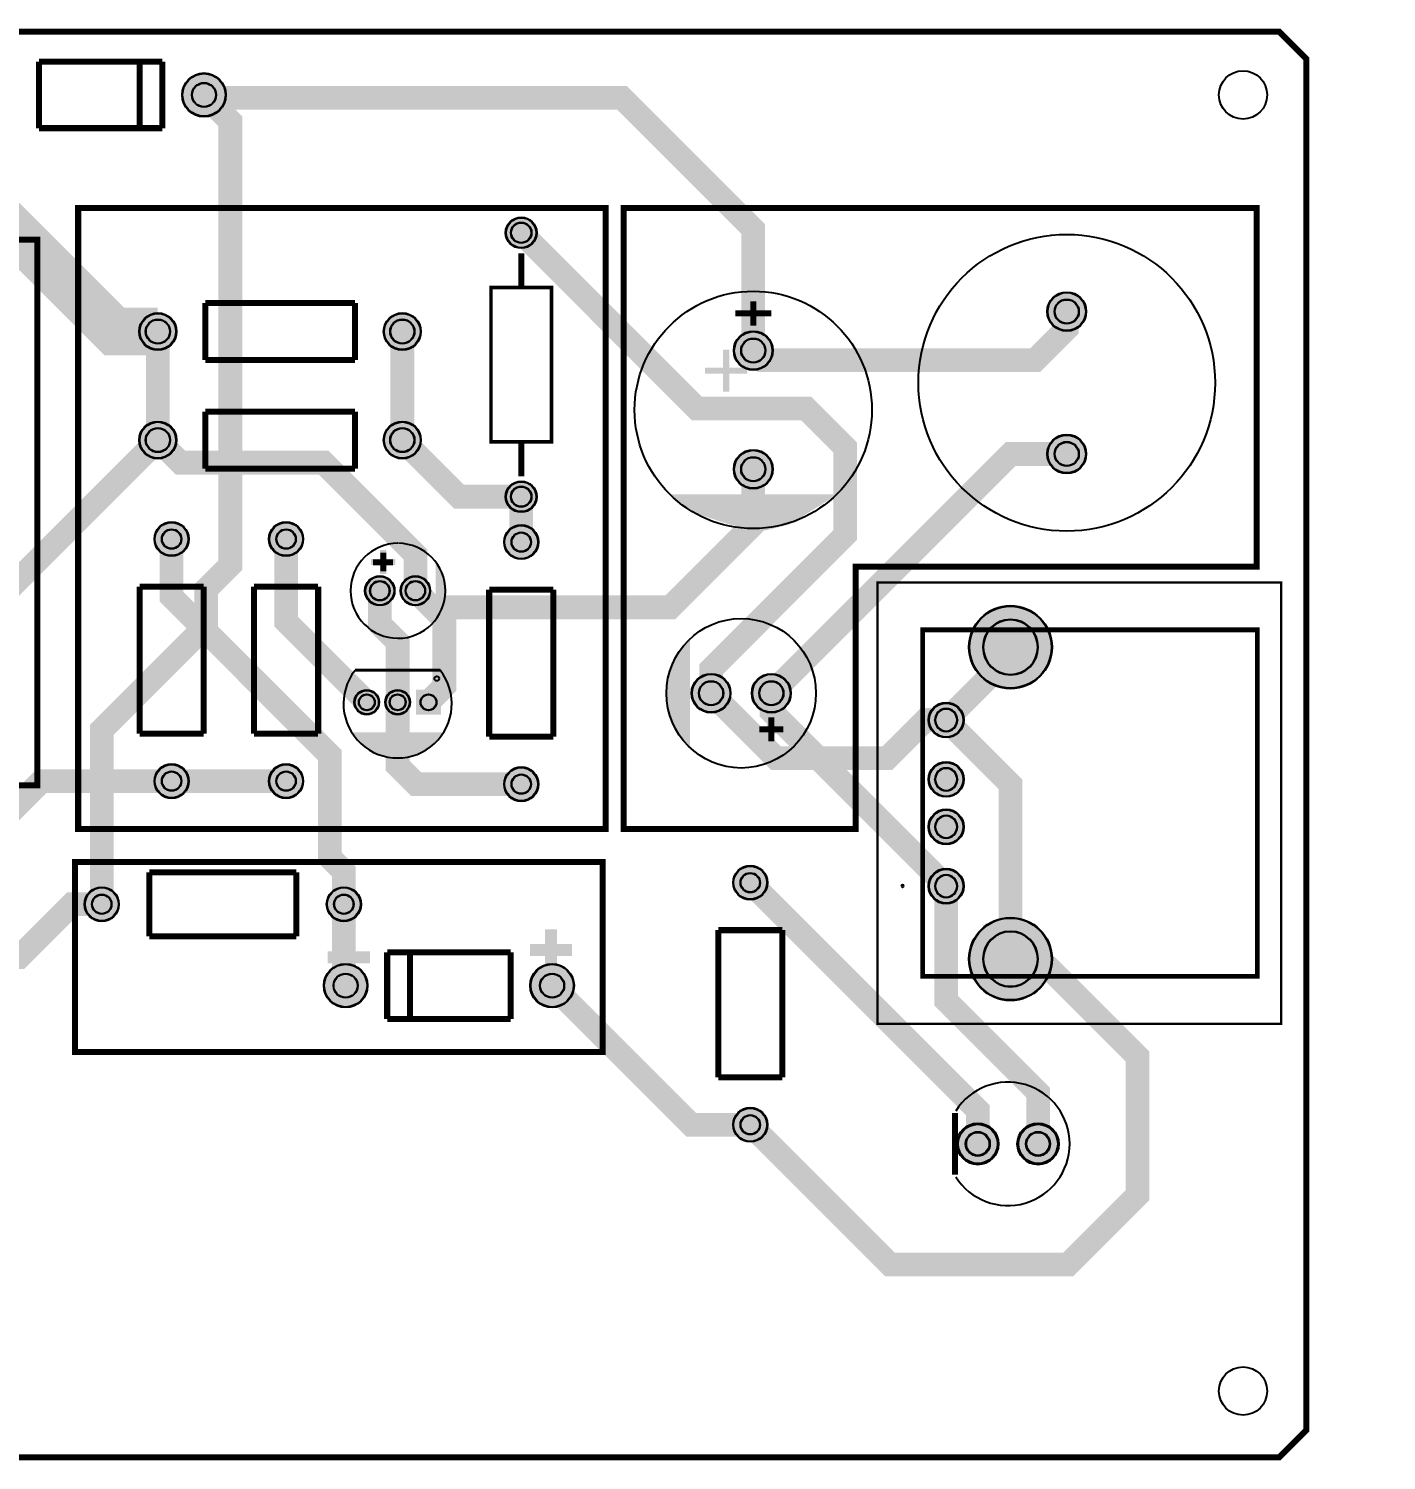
# Model space of a CAD drawing. Header units: millimetres. Extents: x -64 to 62, y -21 to 39.
# Drawn here: x 4.3 to 61.5, y -21.2 to 39.1 of the extents above; entities that cross this region are included whole.
import ezdxf

# ---------------------------------------------------------------- set-up
doc = ezdxf.new("R2010")
doc.units = ezdxf.units.MM
for name, color, linetype, true_color in [('BoardOutLine', 7, 'Continuous', 0xff00ff), ('BottomLayer', 7, 'Continuous', 0x0000ff), ('BottomSolderMaskLayer', 7, 'Continuous', 0xaa00ff), ('Document', 7, 'Continuous', 0xffffff), ('Multi-Layer', 7, 'Continuous', 0xc0c0c0), ('TopLayer', 7, 'Continuous', 0xff0000), ('TopSilkLayer', 7, 'Continuous', 0xffcc00), ('TopSolderMaskLayer', 7, 'Continuous', 0x800080)]:
    doc.layers.add(name, color=color, linetype=linetype, true_color=true_color)

msp = doc.modelspace()

# ---------------------------------------------------------------- hatches: boundary and pattern name
at = {"layer": 'BottomSolderMaskLayer'}
for points in [[(10.791, 36.322, 1), (12.641, 36.322, 1)], [(24.427, 30.516, 1), (25.738, 30.516, 1)], [(47.244, 27.194, 1), (48.895, 27.194, 1)], [(8.985, 26.353, 1), (10.56, 26.353, 1)], [(19.285, 26.353, 1), (20.86, 26.353, 1)], [(34.037, 25.55, 1), (35.687, 25.55, 1)], [(8.985, 21.781, 1), (10.56, 21.781, 1)], [(19.285, 21.781, 1), (20.86, 21.781, 1)], [(47.244, 21.194, 1), (48.895, 21.194, 1)], [(34.037, 20.55, 1), (35.687, 20.55, 1)], [(24.427, 19.395, 1), (25.738, 19.395, 1)], [(9.625, 17.61, 1), (11.076, 17.61, 1)], [(14.451, 17.61, 1), (15.902, 17.61, 1)], [(24.357, 17.483, 1), (25.808, 17.483, 1)], [(18.5, 15.431, 1), (19.751, 15.431, 1)], [(20, 15.431, 1), (21.251, 15.431, 1)], [(43.949, 13.055, 1), (47.45, 13.055, 1)], [(32.258, 11.113, 1), (33.909, 11.113, 1)], [(34.798, 11.113, 1), (36.449, 11.113, 1)], [(18.051, 10.732, 1), (19.101, 10.732, 1)], [(19.351, 10.732, 1), (20.401, 10.732, 1)], [(21.701, 10.207), (20.651, 10.207), (20.651, 11.257), (21.701, 11.257)], [(42.249, 9.985, 1), (43.731, 9.985, 1)], [(9.625, 7.409, 1), (11.076, 7.409, 1)], [(14.451, 7.409, 1), (15.902, 7.409, 1)], [(24.357, 7.282, 1), (25.808, 7.282, 1)], [(42.249, 7.484, 1), (43.731, 7.484, 1)], [(42.249, 5.484, 1), (43.731, 5.484, 1)], [(34.009, 3.132, 1), (35.46, 3.132, 1)], [(42.249, 2.985, 1), (43.731, 2.985, 1)], [(6.684, 2.223, 1), (8.135, 2.223, 1)], [(16.884, 2.223, 1), (18.335, 2.223, 1)], [(43.949, -0.086, 1), (47.45, -0.086, 1)], [(16.759, -1.207, 1), (18.61, -1.207, 1)], [(25.459, -1.207, 1), (27.31, -1.207, 1)], [(34.009, -7.069, 1), (35.46, -7.069, 1)], [(43.447, -7.874, 1), (45.199, -7.874, 1)], [(45.987, -7.874, 1), (47.739, -7.874, 1)]]:
    msp.add_hatch(color=256, dxfattribs=at).paths.add_polyline_path(points)
at = {"layer": 'Document'}
for points in [[(33.846, 25.591), (33.846, 23.813), (33.592, 23.813), (33.592, 25.591)], [(34.1, 24.829), (32.83, 24.829), (32.83, 24.575), (34.608, 24.575), (34.608, 24.829)], [(19.139, 16.133), (19.139, 16.514), (19.139, 17.149), (19.393, 17.149), (19.393, 16.133)], [(18.758, 16.768), (19.139, 16.768), (19.774, 16.768), (19.774, 16.514), (18.758, 16.514)], [(21.527, 16.447), (21.564, 16.408), (21.599, 16.367), (21.633, 16.326), (21.665, 16.283), (21.696, 16.238), (21.724, 16.193), (21.751, 16.146), (21.775, 16.098), (21.798, 16.049), (21.819, 16), (21.837, 15.949), (21.853, 15.898), (21.868, 15.846), (21.88, 15.794), (21.89, 15.741), (21.898, 15.688), (21.903, 15.634), (21.906, 15.58), (21.908, 15.527), (21.908, 15.304), (21.908, 15.207), (21.906, 15.154), (21.903, 15.1), (21.898, 15.046), (21.89, 14.993), (21.88, 14.94), (21.868, 14.888), (21.853, 14.836), (21.837, 14.785), (21.819, 14.734), (21.798, 14.685), (21.775, 14.636), (21.751, 14.588), (21.724, 14.541), (21.696, 14.496), (21.665, 14.451), (21.633, 14.408), (21.599, 14.367), (21.564, 14.326), (21.527, 14.288)], [(35.735, 10.361), (35.735, 8.861), (35.435, 8.861), (35.435, 10.361)], [(36.354, 9.413), (34.854, 9.413), (34.854, 9.713), (36.354, 9.713)], [(19.876, 8.319), (19.804, 8.325), (19.733, 8.334), (19.661, 8.345), (19.591, 8.358), (19.52, 8.373), (19.45, 8.39), (19.381, 8.409), (19.312, 8.43), (19.244, 8.453), (19.177, 8.478), (19.11, 8.505), (19.044, 8.533), (18.979, 8.564), (18.915, 8.596), (18.851, 8.631), (18.789, 8.667), (18.728, 8.705), (18.668, 8.744), (18.609, 8.786), (18.551, 8.829), (18.495, 8.873), (18.44, 8.92), (18.386, 8.967), (18.334, 9.017), (18.283, 9.068), (18.234, 9.12), (18.186, 9.174), (18.139, 9.229), (18.095, 9.285), (18.052, 9.343), (18.01, 9.402), (17.971, 9.462), (21.781, 9.462), (21.741, 9.402), (21.699, 9.343), (21.656, 9.285), (21.612, 9.229), (21.565, 9.174), (21.517, 9.12), (21.468, 9.068), (21.417, 9.017), (21.365, 8.967), (21.311, 8.92), (21.256, 8.873), (21.2, 8.829), (21.142, 8.786), (21.083, 8.744), (21.023, 8.705), (20.962, 8.667), (20.9, 8.631), (20.837, 8.596), (20.772, 8.564), (20.707, 8.533), (20.641, 8.505), (20.575, 8.478), (20.507, 8.453), (20.439, 8.43), (20.37, 8.409), (20.301, 8.39), (20.231, 8.373), (20.16, 8.358), (20.09, 8.345), (20.019, 8.334), (19.947, 8.325), (19.876, 8.319)], [(26.08, -0.614), (26.08, 1.164), (26.588, 1.164), (26.588, -0.614)], [(16.932, 0.245), (18.71, 0.245), (18.71, -0.263), (16.932, -0.263)], [(25.449, 0.553), (27.227, 0.553), (27.227, 0.045), (25.449, 0.045)]]:
    msp.add_hatch(color=256, dxfattribs=at).paths.add_polyline_path(points)
at = {"layer": 'Multi-Layer'}
for points in [[(10.816, 36.322, 1), (12.616, 36.322, 1)], [(24.453, 30.516, 1), (25.713, 30.516, 1)], [(47.27, 27.194, 1), (48.87, 27.194, 1)], [(9.01, 26.353, 1), (10.534, 26.353, 1)], [(19.311, 26.353, 1), (20.835, 26.353, 1)], [(34.062, 25.55, 1), (35.662, 25.55, 1)], [(9.01, 21.781, 1), (10.534, 21.781, 1)], [(19.311, 21.781, 1), (20.835, 21.781, 1)], [(47.27, 21.194, 1), (48.87, 21.194, 1)], [(34.062, 20.55, 1), (35.662, 20.55, 1)], [(24.453, 19.395, 1), (25.713, 19.395, 1)], [(9.651, 17.61, 1), (11.051, 17.61, 1)], [(14.477, 17.61, 1), (15.877, 17.61, 1)], [(24.383, 17.483, 1), (25.783, 17.483, 1)], [(18.525, 15.431, 1), (19.725, 15.431, 1)], [(20.026, 15.431, 1), (21.226, 15.431, 1)], [(43.974, 13.055, 1), (47.425, 13.055, 1)], [(32.284, 11.113, 1), (33.884, 11.113, 1)], [(34.824, 11.113, 1), (36.424, 11.113, 1)], [(18.076, 10.732, 1), (19.076, 10.732, 1)], [(19.376, 10.732, 1), (20.376, 10.732, 1)], [(21.676, 10.232), (20.676, 10.232), (20.676, 11.232), (21.676, 11.232)], [(42.274, 9.985, 1), (43.705, 9.985, 1)], [(9.651, 7.409, 1), (11.051, 7.409, 1)], [(14.477, 7.409, 1), (15.877, 7.409, 1)], [(24.383, 7.282, 1), (25.783, 7.282, 1)], [(42.274, 7.484, 1), (43.705, 7.484, 1)], [(42.274, 5.484, 1), (43.705, 5.484, 1)], [(34.035, 3.132, 1), (35.435, 3.132, 1)], [(42.274, 2.985, 1), (43.705, 2.985, 1)], [(6.709, 2.223, 1), (8.109, 2.223, 1)], [(16.91, 2.223, 1), (18.31, 2.223, 1)], [(43.974, -0.086, 1), (47.425, -0.086, 1)], [(16.785, -1.207, 1), (18.585, -1.207, 1)], [(25.485, -1.207, 1), (27.285, -1.207, 1)], [(34.035, -7.069, 1), (35.435, -7.069, 1)], [(43.498, -7.874, 1), (45.149, -7.874, 1)], [(46.038, -7.874, 1), (47.689, -7.874, 1)]]:
    msp.add_hatch(color=256, dxfattribs=at).paths.add_polyline_path(points)
at = {"layer": 'TopSilkLayer'}
for points in [[(38.418, 19.495), (31.306, 19.495), (32.322, 18.733), (33.846, 18.225), (35.37, 17.971), (36.386, 18.225)], [(21.475, 14.231), (21.515, 14.277), (21.554, 14.324), (21.591, 14.373), (21.626, 14.423), (21.659, 14.474), (21.691, 14.527), (21.721, 14.58), (21.749, 14.634), (21.775, 14.69), (21.799, 14.746), (21.821, 14.802), (21.842, 14.86), (21.86, 14.918), (21.877, 14.977), (21.891, 15.037), (21.903, 15.096), (21.914, 15.157), (21.922, 15.217), (21.928, 15.278), (21.932, 15.339), (21.934, 15.4), (21.934, 15.461), (21.932, 15.522), (21.928, 15.583), (21.922, 15.644), (21.914, 15.704), (21.903, 15.765), (21.891, 15.825), (21.877, 15.884), (21.86, 15.943), (21.842, 16.001), (21.821, 16.059), (21.799, 16.116), (21.775, 16.172), (21.749, 16.227), (21.721, 16.281), (21.691, 16.335), (21.659, 16.387), (21.626, 16.438), (21.591, 16.488), (21.554, 16.537), (21.516, 16.584), (21.476, 16.631)], [(32.195, 8.827), (32.136, 8.88), (32.08, 8.936), (32.024, 8.993), (31.971, 9.051), (31.918, 9.11), (31.868, 9.171), (31.818, 9.233), (31.771, 9.297), (31.725, 9.361), (31.681, 9.427), (31.638, 9.494), (31.597, 9.562), (31.558, 9.631), (31.521, 9.701), (31.486, 9.772), (31.452, 9.844), (31.42, 9.916), (31.391, 9.99), (31.363, 10.064), (31.337, 10.139), (31.312, 10.214), (31.29, 10.29), (31.27, 10.367), (31.252, 10.444), (31.236, 10.522), (31.222, 10.6), (31.209, 10.678), (31.199, 10.757), (31.191, 10.835), (31.185, 10.915), (31.181, 10.994), (31.179, 11.073), (31.179, 11.152), (31.181, 11.231), (31.185, 11.311), (31.191, 11.39), (31.199, 11.468), (31.209, 11.547), (31.222, 11.625), (31.236, 11.703), (31.252, 11.781), (31.27, 11.858), (31.29, 11.935), (31.312, 12.011), (31.337, 12.086), (31.363, 12.161), (31.391, 12.235), (31.42, 12.309), (31.452, 12.381), (31.486, 12.453), (31.521, 12.524), (31.558, 12.594), (31.597, 12.663), (31.638, 12.731), (31.681, 12.798), (31.725, 12.864), (31.771, 12.928), (31.818, 12.992), (31.868, 13.054), (31.918, 13.115), (31.971, 13.174), (32.024, 13.233), (32.08, 13.289), (32.136, 13.345), (32.195, 13.399)]]:
    msp.add_hatch(color=256, dxfattribs=at).paths.add_polyline_path(points)
at = {"layer": 'TopSolderMaskLayer'}
for points in [[(10.791, 36.322, 1), (12.641, 36.322, 1)], [(24.427, 30.516, 1), (25.738, 30.516, 1)], [(47.244, 27.194, 1), (48.895, 27.194, 1)], [(8.985, 26.353, 1), (10.56, 26.353, 1)], [(19.285, 26.353, 1), (20.86, 26.353, 1)], [(34.037, 25.55, 1), (35.687, 25.55, 1)], [(8.985, 21.781, 1), (10.56, 21.781, 1)], [(19.285, 21.781, 1), (20.86, 21.781, 1)], [(47.244, 21.194, 1), (48.895, 21.194, 1)], [(34.037, 20.55, 1), (35.687, 20.55, 1)], [(24.427, 19.395, 1), (25.738, 19.395, 1)], [(9.625, 17.61, 1), (11.076, 17.61, 1)], [(14.451, 17.61, 1), (15.902, 17.61, 1)], [(24.357, 17.483, 1), (25.808, 17.483, 1)], [(18.5, 15.431, 1), (19.751, 15.431, 1)], [(20, 15.431, 1), (21.251, 15.431, 1)], [(43.949, 13.055, 1), (47.45, 13.055, 1)], [(32.258, 11.113, 1), (33.909, 11.113, 1)], [(34.798, 11.113, 1), (36.449, 11.113, 1)], [(18.051, 10.732, 1), (19.101, 10.732, 1)], [(19.351, 10.732, 1), (20.401, 10.732, 1)], [(21.701, 10.207), (20.651, 10.207), (20.651, 11.257), (21.701, 11.257)], [(42.249, 9.985, 1), (43.731, 9.985, 1)], [(9.625, 7.409, 1), (11.076, 7.409, 1)], [(14.451, 7.409, 1), (15.902, 7.409, 1)], [(24.357, 7.282, 1), (25.808, 7.282, 1)], [(42.249, 7.484, 1), (43.731, 7.484, 1)], [(42.249, 5.484, 1), (43.731, 5.484, 1)], [(34.009, 3.132, 1), (35.46, 3.132, 1)], [(42.249, 2.985, 1), (43.731, 2.985, 1)], [(6.684, 2.223, 1), (8.135, 2.223, 1)], [(16.884, 2.223, 1), (18.335, 2.223, 1)], [(43.949, -0.086, 1), (47.45, -0.086, 1)], [(16.759, -1.207, 1), (18.61, -1.207, 1)], [(25.459, -1.207, 1), (27.31, -1.207, 1)], [(34.009, -7.069, 1), (35.46, -7.069, 1)], [(43.447, -7.874, 1), (45.199, -7.874, 1)], [(45.987, -7.874, 1), (47.739, -7.874, 1)]]:
    msp.add_hatch(color=256, dxfattribs=at).paths.add_polyline_path(points)

# ---------------------------------------------------------------- linework, layer by layer
at = {"layer": 'BoardOutLine', "const_width": 0.254}
for points in [[(56.769, 38.989), (57.023, 38.989), (58.166, 37.846), (58.166, -19.939), (57.023, -21.082), (-62.357, -21.082), (-63.5, -19.939), (-63.5, 37.846), (-62.357, 38.989), (-62.23, 38.989)], [(-62.357, 38.989), (56.769, 38.989)]]:
    msp.add_lwpolyline(points, dxfattribs=at)
msp.add_lwpolyline([(-22.352, 30.226), (-22.352, 7.239), (4.699, 7.239), (4.699, 30.226), (-22.352, 30.226)], close=True, dxfattribs=at)
at = {"layer": 'BottomLayer'}
for points, const_width in [([(7.409, 2.223), (7.409, 9.568), (11.811, 13.97), (11.811, 15.494), (12.827, 16.51), (12.827, 35.212), (11.717, 36.322)], 1), ([(-4.652, 34.417), (-0.127, 34.417), (7.938, 26.353), (9.771, 26.353)], 2), ([(33.084, 11.113), (35.814, 8.382), (40.513, 8.382), (42.116, 9.985), (42.99, 9.985)], 1)]:
    msp.add_lwpolyline(points, dxfattribs=dict(at, const_width=const_width))
at = {"layer": 'BottomSolderMaskLayer'}
for points in [[(44.532, 13.054), (44.532, 13.055)], [(46.867, 13.054), (46.867, 13.055)], [(42.513, 9.987), (42.513, 9.982)], [(43.466, 9.987), (43.466, 9.982)], [(42.513, 7.487), (42.513, 7.482)], [(43.466, 7.487), (43.466, 7.482)], [(42.513, 5.487), (42.513, 5.482)], [(43.466, 5.487), (43.466, 5.482)], [(42.513, 2.987), (42.513, 2.982)], [(43.466, 2.987), (43.466, 2.982)], [(44.532, -0.086), (44.532, -0.085)], [(46.867, -0.086), (46.867, -0.085)]]:
    msp.add_lwpolyline(points, close=True, dxfattribs=at)
for centre, radius in [((11.716, 36.322), 0.925), ((11.716, 36.322), 0.514), ((25.083, 30.516), 0.655), ((25.083, 30.516), 0.437), ((48.07, 27.194), 0.825), ((48.07, 27.194), 0.516), ((9.772, 26.353), 0.787), ((9.773, 26.353), 0.517), ((20.073, 26.353), 0.787), ((20.073, 26.353), 0.517), ((34.862, 25.55), 0.825), ((34.862, 25.551), 0.516), ((9.772, 21.781), 0.787), ((20.073, 21.781), 0.787), ((9.773, 21.781), 0.517), ((20.073, 21.781), 0.517), ((48.07, 21.194), 0.825), ((34.862, 20.55), 0.825), ((48.07, 21.194), 0.516), ((34.862, 20.551), 0.516), ((25.083, 19.395), 0.655), ((25.083, 19.396), 0.437), ((10.351, 17.61), 0.725), ((15.177, 17.61), 0.725), ((25.083, 17.483), 0.725), ((10.351, 17.609), 0.415), ((15.177, 17.609), 0.415), ((25.083, 17.482), 0.415), ((19.125, 15.431), 0.625), ((19.126, 15.431), 0.417), ((20.626, 15.431), 0.625), ((20.626, 15.431), 0.417), ((45.7, 13.055), 1.75), ((33.084, 11.113), 0.825), ((33.084, 11.113), 0.516), ((35.624, 11.113), 0.825), ((35.624, 11.113), 0.516), ((18.576, 10.732), 0.525), ((18.576, 10.732), 0.341), ((19.876, 10.732), 0.525), ((19.876, 10.732), 0.341), ((21.176, 10.732), 0.341), ((42.99, 9.985), 0.741), ((10.351, 7.409), 0.725), ((15.177, 7.409), 0.725), ((25.083, 7.282), 0.725), ((42.99, 7.484), 0.741), ((10.351, 7.41), 0.415), ((15.177, 7.41), 0.415), ((25.083, 7.283), 0.415), ((42.99, 5.484), 0.741), ((34.735, 3.132), 0.725), ((42.99, 2.985), 0.741), ((34.735, 3.131), 0.415), ((7.409, 2.223), 0.725), ((7.41, 2.223), 0.415), ((17.61, 2.223), 0.725), ((17.609, 2.223), 0.415), ((45.7, -0.086), 1.75), ((17.685, -1.207), 0.925), ((26.385, -1.207), 0.925), ((17.684, -1.207), 0.514), ((26.385, -1.207), 0.514), ((34.735, -7.069), 0.725), ((34.735, -7.068), 0.415), ((44.323, -7.874), 0.876), ((46.863, -7.874), 0.876), ((44.323, -7.874), 0.512), ((46.863, -7.874), 0.512)]:
    msp.add_circle(centre, radius, dxfattribs=at)
for centre, radius, start, end in [((45.7, 13.054), 1.167, 360, 180), ((45.7, 13.055), 1.167, 180, 360), ((42.99, 9.987), 0.476, 360, 180), ((42.99, 9.982), 0.476, 180, 360), ((42.99, 7.487), 0.476, 360, 180), ((42.99, 7.482), 0.476, 180, 360), ((42.99, 5.487), 0.476, 360, 180), ((42.99, 5.482), 0.476, 180, 360), ((42.99, 2.987), 0.476, 360, 180), ((42.99, 2.982), 0.476, 180, 360), ((45.7, -0.086), 1.167, 360, 180), ((45.7, -0.085), 1.167, 180, 360)]:
    msp.add_arc(centre, radius, start, end, dxfattribs=at)
at = {"layer": 'Document'}
for points, const_width in [([(40.1, -2.811), (40.1, 15.78), (57.1, 15.78), (57.1, -2.811), (40.1, -2.811)], 0.1), ([(41.999, -0.816), (41.999, 13.785), (56.1, 13.785), (56.1, -0.816), (41.999, -0.816)], 0.2)]:
    msp.add_lwpolyline(points, close=True, dxfattribs=dict(at, const_width=const_width))
msp.add_circle((21.526, 11.732), 0.1, dxfattribs=at)
at = {"layer": 'Multi-Layer'}
for points in [[(44.549, 13.054), (44.549, 13.055)], [(46.85, 13.054), (46.85, 13.055)], [(42.53, 9.987), (42.53, 9.982)], [(43.45, 9.987), (43.45, 9.982)], [(42.53, 7.487), (42.53, 7.482)], [(43.45, 7.487), (43.45, 7.482)], [(42.53, 5.487), (42.53, 5.482)], [(43.45, 5.487), (43.45, 5.482)], [(42.53, 2.987), (42.53, 2.982)], [(43.45, 2.987), (43.45, 2.982)], [(44.549, -0.086), (44.549, -0.085)], [(46.85, -0.086), (46.85, -0.085)]]:
    msp.add_lwpolyline(points, close=True, dxfattribs=at)
for centre, radius in [((11.716, 36.322), 0.9), ((11.716, 36.322), 0.5), ((55.499, 36.322), 1.016), ((25.083, 30.516), 0.63), ((25.083, 30.516), 0.42), ((48.07, 27.194), 0.8), ((48.07, 27.194), 0.5), ((9.772, 26.353), 0.762), ((9.773, 26.353), 0.5), ((20.073, 26.353), 0.762), ((20.073, 26.353), 0.5), ((34.862, 25.55), 0.8), ((34.862, 25.551), 0.5), ((9.772, 21.781), 0.762), ((20.073, 21.781), 0.762), ((9.773, 21.781), 0.5), ((20.073, 21.781), 0.5), ((48.07, 21.194), 0.8), ((34.862, 20.55), 0.8), ((48.07, 21.194), 0.5), ((34.862, 20.551), 0.5), ((25.083, 19.395), 0.63), ((25.083, 19.396), 0.42), ((10.351, 17.61), 0.7), ((15.177, 17.61), 0.7), ((25.083, 17.483), 0.7), ((10.351, 17.609), 0.4), ((15.177, 17.609), 0.4), ((25.083, 17.482), 0.4), ((19.125, 15.431), 0.6), ((19.126, 15.431), 0.4), ((20.626, 15.431), 0.6), ((20.626, 15.431), 0.4), ((45.7, 13.055), 1.725), ((33.084, 11.113), 0.8), ((33.084, 11.113), 0.5), ((35.624, 11.113), 0.8), ((35.624, 11.113), 0.5), ((18.576, 10.732), 0.5), ((18.576, 10.732), 0.325), ((19.876, 10.732), 0.5), ((19.876, 10.732), 0.325), ((21.176, 10.732), 0.325), ((42.99, 9.985), 0.716), ((10.351, 7.409), 0.7), ((15.177, 7.409), 0.7), ((25.083, 7.282), 0.7), ((42.99, 7.484), 0.716), ((10.351, 7.41), 0.4), ((15.177, 7.41), 0.4), ((25.083, 7.283), 0.4), ((42.99, 5.484), 0.716), ((34.735, 3.132), 0.7), ((42.99, 2.985), 0.716), ((34.735, 3.131), 0.4), ((7.409, 2.223), 0.7), ((7.41, 2.223), 0.4), ((17.61, 2.223), 0.7), ((17.609, 2.223), 0.4), ((45.7, -0.086), 1.725), ((17.685, -1.207), 0.9), ((26.385, -1.207), 0.9), ((17.684, -1.207), 0.5), ((26.385, -1.207), 0.5), ((34.735, -7.069), 0.7), ((34.735, -7.068), 0.4), ((44.323, -7.874), 0.826), ((46.863, -7.874), 0.826), ((44.323, -7.874), 0.483), ((46.863, -7.874), 0.483), ((55.499, -18.288), 1.016)]:
    msp.add_circle(centre, radius, dxfattribs=at)
for centre, radius, start, end in [((45.7, 13.054), 1.15, 360, 180), ((45.7, 13.055), 1.15, 180, 360), ((42.99, 9.987), 0.46, 360, 180), ((42.99, 9.982), 0.46, 180, 360), ((42.99, 7.487), 0.46, 360, 180), ((42.99, 7.482), 0.46, 180, 360), ((42.99, 5.487), 0.46, 360, 180), ((42.99, 5.482), 0.46, 180, 360), ((42.99, 2.987), 0.46, 360, 180), ((42.99, 2.982), 0.46, 180, 360), ((45.7, -0.086), 1.15, 360, 180), ((45.7, -0.085), 1.15, 180, 360)]:
    msp.add_arc(centre, radius, start, end, dxfattribs=at)
at = {"layer": 'TopLayer', "const_width": 1}
for points in [[(11.716, 36.322), (11.843, 36.195), (29.337, 36.195), (34.862, 30.671), (34.862, 25.55)], [(25.083, 30.516), (32.484, 23.114), (37.084, 23.114), (38.735, 21.463), (38.735, 17.78), (33.084, 12.129), (33.084, 11.113)], [(34.862, 25.55), (35.266, 25.146), (46.736, 25.146), (48.07, 26.48), (48.07, 27.194)], [(9.772, 21.781), (9.772, 26.353)], [(20.073, 21.781), (20.073, 26.353)], [(1.148, 14.926), (2.918, 14.926), (9.772, 21.781)], [(9.772, 21.781), (10.725, 20.828), (16.764, 20.828), (20.626, 16.966), (20.626, 15.431)], [(20.073, 21.781), (22.458, 19.395), (25.083, 19.395)], [(35.624, 11.113), (45.705, 21.194), (48.07, 21.194)], [(20.626, 15.431), (21.324, 14.732), (31.369, 14.732), (34.862, 18.225), (34.862, 20.55)], [(25.083, 17.483), (25.083, 19.395)], [(17.61, 2.223), (17.61, 3.599), (17.018, 4.191), (17.018, 8.509), (10.351, 15.177), (10.351, 17.61)], [(15.177, 17.61), (15.177, 14.131), (18.576, 10.732)], [(19.125, 15.431), (19.125, 14.022), (19.876, 13.272), (19.876, 10.732)], [(20.625, 15.431), (21.844, 14.211), (21.844, 11.41), (21.176, 10.732)], [(42.99, 9.985), (45.7, 12.694), (45.7, 13.055)], [(35.624, 11.113), (35.624, 10.351), (42.99, 2.985)], [(19.876, 10.732), (19.876, 8.065), (20.658, 7.282), (25.083, 7.282)], [(42.99, 9.985), (45.7, 7.275), (45.7, -0.086)], [(0, 2.54), (4.869, 7.409), (10.351, 7.409)], [(10.351, 7.409), (15.177, 7.409)], [(34.735, 3.132), (44.323, -6.457), (44.323, -7.874)], [(46.863, -7.874), (46.863, -5.715), (42.99, -1.842), (42.99, 2.985)], [(0, 0), (3.937, 0), (6.16, 2.223), (7.409, 2.223)], [(17.685, -1.207), (17.61, -1.132), (17.61, 2.223)], [(34.735, -7.069), (40.62, -12.954), (48.133, -12.954), (51.054, -10.033), (51.054, -4.191), (46.949, -0.086), (45.7, -0.086)], [(26.385, -1.207), (32.247, -7.069), (34.735, -7.069)]]:
    msp.add_lwpolyline(points, dxfattribs=at)
at = {"layer": 'TopSilkLayer'}
for points, const_width in [([(9.966, 37.722), (4.766, 37.722)], 0.254), ([(4.766, 34.922), (4.766, 37.722)], 0.254), ([(9.007, 34.922), (9.007, 37.722)], 0.254), ([(9.966, 34.922), (9.966, 37.722)], 0.254), ([(9.966, 34.922), (4.766, 34.922)], 0.254), ([(25.083, 28.258), (25.083, 29.654)], 0.254), ([(34.862, 27.623), (34.862, 26.607)], 0.254), ([(11.773, 27.553), (18.073, 27.553)], 0.254), ([(11.773, 25.153), (11.773, 27.553)], 0.254), ([(18.073, 27.553), (18.073, 25.153)], 0.254), ([(35.624, 27.115), (34.1, 27.115)], 0.254), ([(18.073, 25.153), (11.773, 25.153)], 0.254), ([(11.773, 22.981), (18.073, 22.981)], 0.254), ([(11.773, 20.581), (11.773, 22.981)], 0.254), ([(18.073, 22.981), (18.073, 20.581)], 0.254), ([(25.083, 21.654), (25.083, 20.257)], 0.254), ([(18.073, 20.581), (11.773, 20.581)], 0.254), ([(19.269, 16.25), (19.269, 17.037)], 0.254), ([(19.676, 16.631), (18.837, 16.631)], 0.254), ([(9.001, 9.41), (9.001, 15.61)], 0.254), ([(11.701, 15.61), (9.001, 15.61)], 0.254), ([(11.701, 9.41), (11.701, 15.61)], 0.254), ([(13.827, 9.41), (13.827, 15.61)], 0.254), ([(16.527, 15.61), (13.827, 15.61)], 0.254), ([(16.527, 9.41), (16.527, 15.61)], 0.254), ([(23.733, 9.283), (23.733, 15.483)], 0.254), ([(26.433, 15.483), (23.733, 15.483)], 0.254), ([(26.433, 9.283), (26.433, 15.483)], 0.254), ([(41.999, -0.816), (41.999, 13.785)], 0.1), ([(48.24, -0.816), (55.86, -0.816), (56.1, -0.816), (56.1, 13.785), (48.24, 13.785)], 0.1), ([(21.676, 12.082), (18.076, 12.082)], 0.127), ([(36.132, 9.589), (35.116, 9.589)], 0.254), ([(35.624, 9.081), (35.624, 10.097)], 0.254), ([(11.701, 9.41), (9.001, 9.41)], 0.254), ([(16.527, 9.41), (13.827, 9.41)], 0.254), ([(26.433, 9.283), (23.733, 9.283)], 0.254), ([(9.41, 3.572), (15.61, 3.573)], 0.254), ([(9.41, 0.872), (9.41, 3.572)], 0.254), ([(15.61, 0.873), (15.61, 3.573)], 0.254), ([(33.385, 1.131), (33.385, -5.069)], 0.254), ([(33.385, 1.131), (36.085, 1.131)], 0.254), ([(36.085, 1.131), (36.085, -5.069)], 0.254), ([(9.41, 0.873), (15.61, 0.872)], 0.254), ([(19.435, 0.193), (24.635, 0.193)], 0.254), ([(19.435, 0.193), (19.435, -2.607)], 0.254), ([(20.394, 0.193), (20.394, -2.607)], 0.254), ([(24.635, 0.193), (24.635, -2.607)], 0.254), ([(19.435, -2.607), (24.635, -2.607)], 0.254), ([(33.385, -5.069), (36.085, -5.069)], 0.254), ([(43.363, -6.574), (43.363, -9.174)], 0.254)]:
    msp.add_lwpolyline(points, dxfattribs=dict(at, const_width=const_width))
for points, const_width in [([(6.414, 31.56), (28.639, 31.56), (28.639, 5.398), (6.414, 5.398), (6.414, 31.56)], 0.254), ([(29.401, 5.398), (29.401, 31.56), (56.071, 31.56), (56.071, 16.447), (39.18, 16.447), (39.18, 5.398), (29.401, 5.398)], 0.254), ([(23.811, 21.704), (23.811, 28.207), (26.354, 28.207), (26.354, 21.704), (23.811, 21.704)], 0.152), ([(6.287, 4.001), (28.512, 4.001), (28.512, -4.001), (6.287, -4.001), (6.287, 4.001)], 0.254)]:
    msp.add_lwpolyline(points, close=True, dxfattribs=dict(at, const_width=const_width))
for centre, radius in [((48.07, 24.194), 6.25), ((34.862, 23.051), 5), ((34.354, 11.113), 3.15)]:
    msp.add_circle(centre, radius, dxfattribs=at)
for centre, radius, start, end in [((19.891, 15.43), 2, 90, 89.52702), ((19.876, 10.669), 2.282, 141.89871, 38.21483), ((41.15, 2.985), 0.05, 0, 180), ((41.15, 2.985), 0.05, 180, 0), ((45.594, -7.874), 2.6, 212.10322, 147.89678)]:
    msp.add_arc(centre, radius, start, end, dxfattribs=at)
at = {"layer": 'TopSolderMaskLayer'}
for points in [[(44.532, 13.054), (44.532, 13.055)], [(46.867, 13.054), (46.867, 13.055)], [(42.513, 9.987), (42.513, 9.982)], [(43.466, 9.987), (43.466, 9.982)], [(42.513, 7.487), (42.513, 7.482)], [(43.466, 7.487), (43.466, 7.482)], [(42.513, 5.487), (42.513, 5.482)], [(43.466, 5.487), (43.466, 5.482)], [(42.513, 2.987), (42.513, 2.982)], [(43.466, 2.987), (43.466, 2.982)], [(44.532, -0.086), (44.532, -0.085)], [(46.867, -0.086), (46.867, -0.085)]]:
    msp.add_lwpolyline(points, close=True, dxfattribs=at)
for centre, radius in [((11.716, 36.322), 0.925), ((11.716, 36.322), 0.514), ((25.083, 30.516), 0.655), ((25.083, 30.516), 0.437), ((48.07, 27.194), 0.825), ((48.07, 27.194), 0.516), ((9.772, 26.353), 0.787), ((9.773, 26.353), 0.517), ((20.073, 26.353), 0.787), ((20.073, 26.353), 0.517), ((34.862, 25.55), 0.825), ((34.862, 25.551), 0.516), ((9.772, 21.781), 0.787), ((20.073, 21.781), 0.787), ((9.773, 21.781), 0.517), ((20.073, 21.781), 0.517), ((48.07, 21.194), 0.825), ((34.862, 20.55), 0.825), ((48.07, 21.194), 0.516), ((34.862, 20.551), 0.516), ((25.083, 19.395), 0.655), ((25.083, 19.396), 0.437), ((10.351, 17.61), 0.725), ((15.177, 17.61), 0.725), ((25.083, 17.483), 0.725), ((10.351, 17.609), 0.415), ((15.177, 17.609), 0.415), ((25.083, 17.482), 0.415), ((19.125, 15.431), 0.625), ((19.126, 15.431), 0.417), ((20.626, 15.431), 0.625), ((20.626, 15.431), 0.417), ((45.7, 13.055), 1.75), ((33.084, 11.113), 0.825), ((33.084, 11.113), 0.516), ((35.624, 11.113), 0.825), ((35.624, 11.113), 0.516), ((18.576, 10.732), 0.525), ((18.576, 10.732), 0.341), ((19.876, 10.732), 0.525), ((19.876, 10.732), 0.341), ((21.176, 10.732), 0.341), ((42.99, 9.985), 0.741), ((10.351, 7.409), 0.725), ((15.177, 7.409), 0.725), ((25.083, 7.282), 0.725), ((42.99, 7.484), 0.741), ((10.351, 7.41), 0.415), ((15.177, 7.41), 0.415), ((25.083, 7.283), 0.415), ((42.99, 5.484), 0.741), ((34.735, 3.132), 0.725), ((42.99, 2.985), 0.741), ((34.735, 3.131), 0.415), ((7.409, 2.223), 0.725), ((7.41, 2.223), 0.415), ((17.61, 2.223), 0.725), ((17.609, 2.223), 0.415), ((45.7, -0.086), 1.75), ((17.685, -1.207), 0.925), ((26.385, -1.207), 0.925), ((17.684, -1.207), 0.514), ((26.385, -1.207), 0.514), ((34.735, -7.069), 0.725), ((34.735, -7.068), 0.415), ((44.323, -7.874), 0.876), ((46.863, -7.874), 0.876), ((44.323, -7.874), 0.512), ((46.863, -7.874), 0.512)]:
    msp.add_circle(centre, radius, dxfattribs=at)
for centre, radius, start, end in [((45.7, 13.054), 1.167, 360, 180), ((45.7, 13.055), 1.167, 180, 360), ((42.99, 9.987), 0.476, 360, 180), ((42.99, 9.982), 0.476, 180, 360), ((42.99, 7.487), 0.476, 360, 180), ((42.99, 7.482), 0.476, 180, 360), ((42.99, 5.487), 0.476, 360, 180), ((42.99, 5.482), 0.476, 180, 360), ((42.99, 2.987), 0.476, 360, 180), ((42.99, 2.982), 0.476, 180, 360), ((45.7, -0.086), 1.167, 360, 180), ((45.7, -0.085), 1.167, 180, 360)]:
    msp.add_arc(centre, radius, start, end, dxfattribs=at)

doc.saveas('drawing.dxf')
